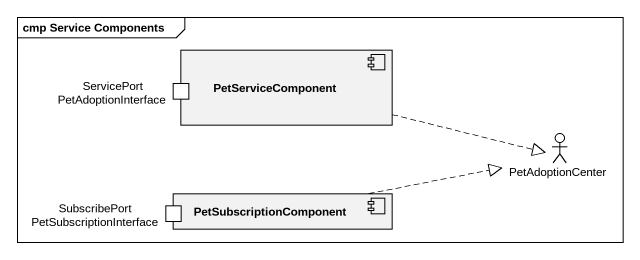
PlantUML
@startuml
mainframe cmp Service Components
component PetServiceComponent {
  port "ServicePort PetAdoptionInterface" as ServicePort
}
actor PetAdoptionCenter
component PetSubscriptionComponent {
  port "SubscribePort PetSubscriptionInterface" as SubscribePort
}
PetServiceComponent .right.|> PetAdoptionCenter
PetSubscriptionComponent .right.|> PetAdoptionCenter
@enduml
